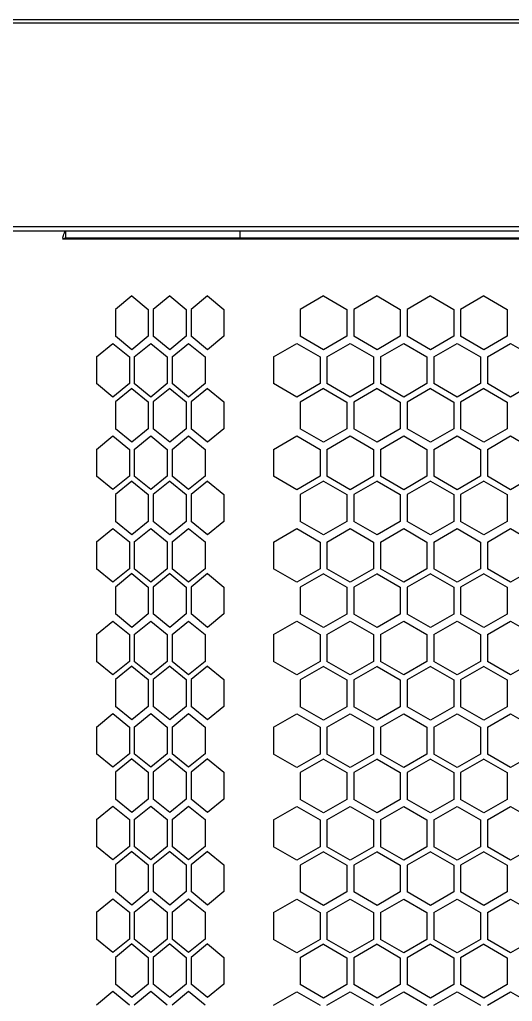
# Model space of a CAD drawing. Header units: millimetres. Extents: x 55614 to 110757, y -66981 to -47484.
# Drawn here: x 79101.4 to 79186.2, y -54680 to -54511.2 of the extents above; entities that cross this region are included whole.
import ezdxf

# ---------------------------------------------------------------- set-up
doc = ezdxf.new("R2010")
doc.units = ezdxf.units.MM
for name, color, linetype in [('4209-0510_0', 7, 'Continuous'), ('4215-0412-2-1_0', 7, 'Continuous'), ('YT-50-01_AF0_1_B_0', 7, 'Continuous')]:
    doc.layers.add(name, color=color, linetype=linetype)
doc.layers.add('THICK', color=7, linetype='Continuous', lineweight=0)

# ---------------------------------------------------------------- blocks, each defined once
blk = doc.blocks.new('RU67I6756')
at = {"layer": '4209-0510_0', "color": 0, "linetype": 'Continuous'}
blk.add_line((25327.13, 16590.1), (25933.13, 16590.1), dxfattribs=at)
at = {"layer": '4215-0412-2-1_0', "color": 0, "linetype": 'Continuous'}
for p, q in [((25287.03, 16625.15), (25973.09, 16625.15)), ((25319.93, 16589.35), (25940.19, 16589.35)), ((25810.19, 16588.15), (25810.19, 16589.35)), ((25840.19, 16588.15), (25840.19, 16589.35)), ((25809.61, 16587.95), (25809.62, 16587.99)), ((25809.61, 16587.95), (25974.13, 16587.95)), ((25810.19, 16588.15), (25940.19, 16588.15)), ((25821.53, 16578.15), (25818.7, 16575.84)), ((25821.53, 16578.15), (25824.36, 16575.84)), ((25828.04, 16578.15), (25825.21, 16575.84)), ((25828.04, 16578.15), (25830.86, 16575.84)), ((25834.54, 16578.15), (25831.71, 16575.84)), ((25834.54, 16578.15), (25837.37, 16575.84)), ((25854.52, 16578.15), (25850.51, 16575.84)), ((25854.52, 16578.15), (25858.52, 16575.84)), ((25863.72, 16578.15), (25859.71, 16575.84)), ((25863.72, 16578.15), (25867.72, 16575.84)), ((25872.92, 16578.15), (25868.91, 16575.84)), ((25872.92, 16578.15), (25876.92, 16575.84)), ((25882.12, 16578.15), (25878.11, 16575.84)), ((25882.12, 16578.15), (25886.12, 16575.84)), ((25818.7, 16575.84), (25818.7, 16571.22)), ((25824.36, 16575.84), (25824.36, 16571.22)), ((25825.21, 16575.84), (25825.21, 16571.22)), ((25830.86, 16575.84), (25830.86, 16571.22)), ((25831.71, 16575.84), (25831.71, 16571.22)), ((25837.37, 16575.84), (25837.37, 16571.22)), ((25850.51, 16575.84), (25850.51, 16571.22)), ((25858.52, 16575.84), (25858.52, 16571.22)), ((25859.71, 16575.84), (25859.71, 16571.22)), ((25867.72, 16575.84), (25867.72, 16571.22)), ((25868.91, 16575.84), (25868.91, 16571.22)), ((25876.92, 16575.84), (25876.92, 16571.22)), ((25878.11, 16575.84), (25878.11, 16571.22)), ((25886.12, 16575.84), (25886.12, 16571.22)), ((25821.53, 16568.91), (25818.7, 16571.22)), ((25824.36, 16571.22), (25821.53, 16568.91)), ((25828.04, 16568.91), (25825.21, 16571.22)), ((25830.86, 16571.22), (25828.04, 16568.91)), ((25834.54, 16568.91), (25831.71, 16571.22)), ((25837.37, 16571.22), (25834.54, 16568.91)), ((25854.52, 16568.91), (25850.51, 16571.22)), ((25858.52, 16571.22), (25854.52, 16568.91)), ((25863.72, 16568.91), (25859.71, 16571.22)), ((25867.72, 16571.22), (25863.72, 16568.91)), ((25872.92, 16568.91), (25868.91, 16571.22)), ((25876.92, 16571.22), (25872.92, 16568.91)), ((25882.12, 16568.91), (25878.11, 16571.22)), ((25886.12, 16571.22), (25882.12, 16568.91)), ((25815.45, 16567.69), (25818.28, 16570)), ((25818.28, 16570), (25821.11, 16567.69)), ((25821.95, 16567.69), (25824.78, 16570)), ((25824.78, 16570), (25827.61, 16567.69)), ((25828.46, 16567.69), (25831.29, 16570)), ((25831.29, 16570), (25834.12, 16567.69)), ((25845.91, 16567.69), (25849.92, 16570)), ((25849.92, 16570), (25853.92, 16567.69)), ((25855.11, 16567.69), (25859.12, 16570)), ((25859.12, 16570), (25863.12, 16567.69)), ((25864.31, 16567.69), (25868.32, 16570)), ((25868.32, 16570), (25872.32, 16567.69)), ((25873.51, 16567.69), (25877.52, 16570)), ((25877.52, 16570), (25881.52, 16567.69)), ((25882.71, 16567.69), (25886.72, 16570)), ((25886.72, 16570), (25890.72, 16567.69)), ((25815.45, 16567.69), (25815.45, 16563.07)), ((25821.11, 16567.69), (25821.11, 16563.07)), ((25821.95, 16567.69), (25821.95, 16563.07)), ((25827.61, 16567.69), (25827.61, 16563.07)), ((25828.46, 16567.69), (25828.46, 16563.07)), ((25834.12, 16567.69), (25834.12, 16563.07)), ((25845.91, 16567.69), (25845.91, 16563.07)), ((25853.92, 16567.69), (25853.92, 16563.07)), ((25855.11, 16567.69), (25855.11, 16563.07)), ((25863.12, 16567.69), (25863.12, 16563.07)), ((25864.31, 16567.69), (25864.31, 16563.07)), ((25872.32, 16567.69), (25872.32, 16563.07)), ((25873.51, 16567.69), (25873.51, 16563.07)), ((25881.52, 16567.69), (25881.52, 16563.07)), ((25882.71, 16567.69), (25882.71, 16563.07)), ((25818.28, 16560.76), (25815.45, 16563.07)), ((25821.11, 16563.07), (25818.28, 16560.76)), ((25821.53, 16562.23), (25818.7, 16559.92)), ((25821.53, 16562.23), (25824.36, 16559.92)), ((25824.78, 16560.76), (25821.95, 16563.07)), ((25827.61, 16563.07), (25824.78, 16560.76)), ((25828.04, 16562.23), (25825.21, 16559.92)), ((25828.04, 16562.23), (25830.86, 16559.92)), ((25831.29, 16560.76), (25828.46, 16563.07)), ((25834.12, 16563.07), (25831.29, 16560.76)), ((25834.54, 16562.23), (25831.71, 16559.92)), ((25834.54, 16562.23), (25837.37, 16559.92)), ((25849.92, 16560.76), (25845.91, 16563.07)), ((25853.92, 16563.07), (25849.92, 16560.76)), ((25854.52, 16562.22), (25850.51, 16559.91)), ((25854.52, 16562.22), (25858.52, 16559.91)), ((25859.12, 16560.76), (25855.11, 16563.07)), ((25863.12, 16563.07), (25859.12, 16560.76)), ((25863.72, 16562.22), (25859.71, 16559.91)), ((25863.72, 16562.22), (25867.72, 16559.91)), ((25868.32, 16560.76), (25864.31, 16563.07)), ((25872.32, 16563.07), (25868.32, 16560.76)), ((25872.92, 16562.22), (25868.91, 16559.91)), ((25872.92, 16562.22), (25876.92, 16559.91)), ((25877.52, 16560.76), (25873.51, 16563.07)), ((25881.52, 16563.07), (25877.52, 16560.76)), ((25882.12, 16562.22), (25878.11, 16559.91)), ((25882.12, 16562.22), (25886.12, 16559.91)), ((25886.72, 16560.76), (25882.71, 16563.07)), ((25890.72, 16563.07), (25886.72, 16560.76)), ((25818.7, 16559.92), (25818.7, 16555.3)), ((25824.36, 16559.92), (25824.36, 16555.3)), ((25825.21, 16559.92), (25825.21, 16555.3)), ((25830.86, 16559.92), (25830.86, 16555.3)), ((25831.71, 16559.92), (25831.71, 16555.3)), ((25837.37, 16559.92), (25837.37, 16555.3)), ((25850.51, 16559.91), (25850.51, 16555.29)), ((25858.52, 16559.91), (25858.52, 16555.29)), ((25859.71, 16559.91), (25859.71, 16555.29)), ((25867.72, 16559.91), (25867.72, 16555.29)), ((25868.91, 16559.91), (25868.91, 16555.29)), ((25876.92, 16559.91), (25876.92, 16555.29)), ((25878.11, 16559.91), (25878.11, 16555.29)), ((25886.12, 16559.91), (25886.12, 16555.29)), ((25821.53, 16552.99), (25818.7, 16555.3)), ((25824.36, 16555.3), (25821.53, 16552.99)), ((25828.04, 16552.99), (25825.21, 16555.3)), ((25830.86, 16555.3), (25828.04, 16552.99)), ((25834.54, 16552.99), (25831.71, 16555.3)), ((25837.37, 16555.3), (25834.54, 16552.99)), ((25854.52, 16552.98), (25850.51, 16555.29)), ((25858.52, 16555.29), (25854.52, 16552.98)), ((25863.72, 16552.98), (25859.71, 16555.29)), ((25867.72, 16555.29), (25863.72, 16552.98)), ((25872.92, 16552.98), (25868.91, 16555.29)), ((25876.92, 16555.29), (25872.92, 16552.98)), ((25882.12, 16552.98), (25878.11, 16555.29)), ((25886.12, 16555.29), (25882.12, 16552.98)), ((25815.45, 16551.77), (25818.28, 16554.08)), ((25818.28, 16554.08), (25821.11, 16551.77)), ((25821.95, 16551.77), (25824.78, 16554.08)), ((25824.78, 16554.08), (25827.61, 16551.77)), ((25828.46, 16551.77), (25831.29, 16554.08)), ((25831.29, 16554.08), (25834.12, 16551.77)), ((25845.91, 16551.76), (25849.92, 16554.07)), ((25849.92, 16554.07), (25853.92, 16551.76)), ((25855.11, 16551.76), (25859.12, 16554.07)), ((25859.12, 16554.07), (25863.12, 16551.76)), ((25864.31, 16551.76), (25868.32, 16554.07)), ((25868.32, 16554.07), (25872.32, 16551.76)), ((25873.51, 16551.76), (25877.52, 16554.07)), ((25877.52, 16554.07), (25881.52, 16551.76)), ((25882.71, 16551.76), (25886.72, 16554.07)), ((25886.72, 16554.07), (25890.72, 16551.76)), ((25815.45, 16551.77), (25815.45, 16547.15)), ((25821.11, 16551.77), (25821.11, 16547.15)), ((25821.95, 16551.77), (25821.95, 16547.15)), ((25827.61, 16551.77), (25827.61, 16547.15)), ((25828.46, 16551.77), (25828.46, 16547.15)), ((25834.12, 16551.77), (25834.12, 16547.15)), ((25845.91, 16551.76), (25845.91, 16547.14)), ((25853.92, 16551.76), (25853.92, 16547.14)), ((25855.11, 16551.76), (25855.11, 16547.14)), ((25863.12, 16551.76), (25863.12, 16547.14)), ((25864.31, 16551.76), (25864.31, 16547.14)), ((25872.32, 16551.76), (25872.32, 16547.14)), ((25873.51, 16551.76), (25873.51, 16547.14)), ((25881.52, 16551.76), (25881.52, 16547.14)), ((25882.71, 16551.76), (25882.71, 16547.14)), ((25818.28, 16544.84), (25815.45, 16547.15)), ((25821.11, 16547.15), (25818.28, 16544.84)), ((25824.78, 16544.84), (25821.95, 16547.15)), ((25827.61, 16547.15), (25824.78, 16544.84)), ((25831.29, 16544.84), (25828.46, 16547.15)), ((25834.12, 16547.15), (25831.29, 16544.84)), ((25849.92, 16544.83), (25845.91, 16547.14)), ((25853.92, 16547.14), (25849.92, 16544.83)), ((25859.12, 16544.83), (25855.11, 16547.14)), ((25863.12, 16547.14), (25859.12, 16544.83)), ((25868.32, 16544.83), (25864.31, 16547.14)), ((25872.32, 16547.14), (25868.32, 16544.83)), ((25877.52, 16544.83), (25873.51, 16547.14)), ((25881.52, 16547.14), (25877.52, 16544.83)), ((25886.72, 16544.83), (25882.71, 16547.14)), ((25890.72, 16547.14), (25886.72, 16544.83)), ((25821.53, 16546.31), (25818.7, 16544)), ((25821.53, 16546.31), (25824.36, 16544)), ((25828.04, 16546.31), (25825.21, 16544)), ((25828.04, 16546.31), (25830.86, 16544)), ((25834.54, 16546.31), (25831.71, 16544)), ((25834.54, 16546.31), (25837.37, 16544)), ((25854.52, 16546.29), (25850.51, 16543.98)), ((25854.52, 16546.29), (25858.52, 16543.98)), ((25863.72, 16546.29), (25859.71, 16543.98)), ((25863.72, 16546.29), (25867.72, 16543.98)), ((25872.92, 16546.29), (25868.91, 16543.98)), ((25872.92, 16546.29), (25876.92, 16543.98)), ((25882.12, 16546.29), (25878.11, 16543.98)), ((25882.12, 16546.29), (25886.12, 16543.98)), ((25818.7, 16544), (25818.7, 16539.38)), ((25824.36, 16544), (25824.36, 16539.38)), ((25825.21, 16544), (25825.21, 16539.38)), ((25830.86, 16544), (25830.86, 16539.38)), ((25831.71, 16544), (25831.71, 16539.38)), ((25837.37, 16544), (25837.37, 16539.38)), ((25850.51, 16543.98), (25850.51, 16539.36)), ((25858.52, 16543.98), (25858.52, 16539.36)), ((25859.71, 16543.98), (25859.71, 16539.36)), ((25867.72, 16543.98), (25867.72, 16539.36)), ((25868.91, 16543.98), (25868.91, 16539.36)), ((25876.92, 16543.98), (25876.92, 16539.36)), ((25878.11, 16543.98), (25878.11, 16539.36)), ((25886.12, 16543.98), (25886.12, 16539.36)), ((25821.53, 16537.07), (25818.7, 16539.38)), ((25824.36, 16539.38), (25821.53, 16537.07)), ((25828.04, 16537.07), (25825.21, 16539.38)), ((25830.86, 16539.38), (25828.04, 16537.07)), ((25834.54, 16537.07), (25831.71, 16539.38)), ((25837.37, 16539.38), (25834.54, 16537.07)), ((25854.52, 16537.05), (25850.51, 16539.36)), ((25858.52, 16539.36), (25854.52, 16537.05)), ((25863.72, 16537.05), (25859.71, 16539.36)), ((25867.72, 16539.36), (25863.72, 16537.05)), ((25872.92, 16537.05), (25868.91, 16539.36)), ((25876.92, 16539.36), (25872.92, 16537.05)), ((25882.12, 16537.05), (25878.11, 16539.36)), ((25886.12, 16539.36), (25882.12, 16537.05)), ((25815.45, 16535.85), (25818.28, 16538.16)), ((25818.28, 16538.16), (25821.11, 16535.85)), ((25821.95, 16535.85), (25824.78, 16538.16)), ((25824.78, 16538.16), (25827.61, 16535.85)), ((25828.46, 16535.85), (25831.29, 16538.16)), ((25831.29, 16538.16), (25834.12, 16535.85)), ((25845.91, 16535.83), (25849.92, 16538.14)), ((25849.92, 16538.14), (25853.92, 16535.83)), ((25855.11, 16535.83), (25859.12, 16538.14)), ((25859.12, 16538.14), (25863.12, 16535.83)), ((25864.31, 16535.83), (25868.32, 16538.14)), ((25868.32, 16538.14), (25872.32, 16535.83)), ((25873.51, 16535.83), (25877.52, 16538.14)), ((25877.52, 16538.14), (25881.52, 16535.83)), ((25882.71, 16535.83), (25886.72, 16538.14)), ((25886.72, 16538.14), (25890.72, 16535.83)), ((25815.45, 16535.85), (25815.45, 16531.23)), ((25821.11, 16535.85), (25821.11, 16531.23)), ((25821.95, 16535.85), (25821.95, 16531.23)), ((25827.61, 16535.85), (25827.61, 16531.23)), ((25828.46, 16535.85), (25828.46, 16531.23)), ((25834.12, 16535.85), (25834.12, 16531.23)), ((25845.91, 16535.83), (25845.91, 16531.21)), ((25853.92, 16535.83), (25853.92, 16531.21)), ((25855.11, 16535.83), (25855.11, 16531.21)), ((25863.12, 16535.83), (25863.12, 16531.21)), ((25864.31, 16535.83), (25864.31, 16531.21)), ((25872.32, 16535.83), (25872.32, 16531.21)), ((25873.51, 16535.83), (25873.51, 16531.21)), ((25881.52, 16535.83), (25881.52, 16531.21)), ((25882.71, 16535.83), (25882.71, 16531.21)), ((25818.28, 16528.92), (25815.45, 16531.23)), ((25821.11, 16531.23), (25818.28, 16528.92)), ((25821.53, 16530.39), (25818.7, 16528.08)), ((25821.53, 16530.39), (25824.36, 16528.08)), ((25824.78, 16528.92), (25821.95, 16531.23)), ((25827.61, 16531.23), (25824.78, 16528.92)), ((25828.04, 16530.39), (25825.21, 16528.08)), ((25828.04, 16530.39), (25830.86, 16528.08)), ((25831.29, 16528.92), (25828.46, 16531.23)), ((25834.12, 16531.23), (25831.29, 16528.92)), ((25834.54, 16530.39), (25831.71, 16528.08)), ((25834.54, 16530.39), (25837.37, 16528.08)), ((25849.92, 16528.9), (25845.91, 16531.21)), ((25853.92, 16531.21), (25849.92, 16528.9)), ((25854.52, 16530.36), (25850.51, 16528.05)), ((25854.52, 16530.36), (25858.52, 16528.05)), ((25859.12, 16528.9), (25855.11, 16531.21)), ((25863.12, 16531.21), (25859.12, 16528.9)), ((25863.72, 16530.36), (25859.71, 16528.05)), ((25863.72, 16530.36), (25867.72, 16528.05)), ((25868.32, 16528.9), (25864.31, 16531.21)), ((25872.32, 16531.21), (25868.32, 16528.9)), ((25872.92, 16530.36), (25868.91, 16528.05)), ((25872.92, 16530.36), (25876.92, 16528.05)), ((25877.52, 16528.9), (25873.51, 16531.21)), ((25881.52, 16531.21), (25877.52, 16528.9)), ((25882.12, 16530.36), (25878.11, 16528.05)), ((25882.12, 16530.36), (25886.12, 16528.05)), ((25886.72, 16528.9), (25882.71, 16531.21)), ((25890.72, 16531.21), (25886.72, 16528.9)), ((25818.7, 16528.08), (25818.7, 16523.46)), ((25824.36, 16528.08), (25824.36, 16523.46)), ((25825.21, 16528.08), (25825.21, 16523.46)), ((25830.86, 16528.08), (25830.86, 16523.46)), ((25831.71, 16528.08), (25831.71, 16523.46)), ((25837.37, 16528.08), (25837.37, 16523.46)), ((25850.51, 16528.05), (25850.51, 16523.43)), ((25858.52, 16528.05), (25858.52, 16523.43)), ((25859.71, 16528.05), (25859.71, 16523.43)), ((25867.72, 16528.05), (25867.72, 16523.43)), ((25868.91, 16528.05), (25868.91, 16523.43)), ((25876.92, 16528.05), (25876.92, 16523.43)), ((25878.11, 16528.05), (25878.11, 16523.43)), ((25886.12, 16528.05), (25886.12, 16523.43)), ((25821.53, 16521.15), (25818.7, 16523.46)), ((25824.36, 16523.46), (25821.53, 16521.15)), ((25828.04, 16521.15), (25825.21, 16523.46)), ((25830.86, 16523.46), (25828.04, 16521.15)), ((25834.54, 16521.15), (25831.71, 16523.46)), ((25837.37, 16523.46), (25834.54, 16521.15)), ((25854.52, 16521.12), (25850.51, 16523.43)), ((25858.52, 16523.43), (25854.52, 16521.12)), ((25863.72, 16521.12), (25859.71, 16523.43)), ((25867.72, 16523.43), (25863.72, 16521.12)), ((25872.92, 16521.12), (25868.91, 16523.43)), ((25876.92, 16523.43), (25872.92, 16521.12)), ((25882.12, 16521.12), (25878.11, 16523.43)), ((25886.12, 16523.43), (25882.12, 16521.12)), ((25815.45, 16519.93), (25818.28, 16522.24)), ((25818.28, 16522.24), (25821.11, 16519.93)), ((25821.95, 16519.93), (25824.78, 16522.24)), ((25824.78, 16522.24), (25827.61, 16519.93)), ((25828.46, 16519.93), (25831.29, 16522.24)), ((25831.29, 16522.24), (25834.12, 16519.93)), ((25845.91, 16519.9), (25849.92, 16522.21)), ((25849.92, 16522.21), (25853.92, 16519.9)), ((25855.11, 16519.9), (25859.12, 16522.21)), ((25859.12, 16522.21), (25863.12, 16519.9)), ((25864.31, 16519.9), (25868.32, 16522.21)), ((25868.32, 16522.21), (25872.32, 16519.9)), ((25873.51, 16519.9), (25877.52, 16522.21)), ((25877.52, 16522.21), (25881.52, 16519.9)), ((25882.71, 16519.9), (25886.72, 16522.21)), ((25886.72, 16522.21), (25890.72, 16519.9)), ((25815.45, 16519.93), (25815.45, 16515.31)), ((25821.11, 16519.93), (25821.11, 16515.31)), ((25821.95, 16519.93), (25821.95, 16515.31)), ((25827.61, 16519.93), (25827.61, 16515.31)), ((25828.46, 16519.93), (25828.46, 16515.31)), ((25834.12, 16519.93), (25834.12, 16515.31)), ((25845.91, 16519.9), (25845.91, 16515.28)), ((25853.92, 16519.9), (25853.92, 16515.28)), ((25855.11, 16519.9), (25855.11, 16515.28)), ((25863.12, 16519.9), (25863.12, 16515.28)), ((25864.31, 16519.9), (25864.31, 16515.28)), ((25872.32, 16519.9), (25872.32, 16515.28)), ((25873.51, 16519.9), (25873.51, 16515.28)), ((25881.52, 16519.9), (25881.52, 16515.28)), ((25882.71, 16519.9), (25882.71, 16515.28)), ((25818.28, 16513), (25815.45, 16515.31)), ((25821.11, 16515.31), (25818.28, 16513)), ((25824.78, 16513), (25821.95, 16515.31)), ((25827.61, 16515.31), (25824.78, 16513)), ((25831.29, 16513), (25828.46, 16515.31)), ((25834.12, 16515.31), (25831.29, 16513)), ((25849.92, 16512.97), (25845.91, 16515.28)), ((25853.92, 16515.28), (25849.92, 16512.97)), ((25859.12, 16512.97), (25855.11, 16515.28)), ((25863.12, 16515.28), (25859.12, 16512.97)), ((25868.32, 16512.97), (25864.31, 16515.28)), ((25872.32, 16515.28), (25868.32, 16512.97)), ((25877.52, 16512.97), (25873.51, 16515.28)), ((25881.52, 16515.28), (25877.52, 16512.97)), ((25886.72, 16512.97), (25882.71, 16515.28)), ((25890.72, 16515.28), (25886.72, 16512.97)), ((25821.53, 16514.47), (25818.7, 16512.16)), ((25821.53, 16514.47), (25824.36, 16512.16)), ((25828.04, 16514.47), (25825.21, 16512.16)), ((25828.04, 16514.47), (25830.86, 16512.16)), ((25834.54, 16514.47), (25831.71, 16512.16)), ((25834.54, 16514.47), (25837.37, 16512.16)), ((25854.52, 16514.43), (25850.51, 16512.12)), ((25854.52, 16514.43), (25858.52, 16512.12)), ((25863.72, 16514.43), (25859.71, 16512.12)), ((25863.72, 16514.43), (25867.72, 16512.12)), ((25872.92, 16514.43), (25868.91, 16512.12)), ((25872.92, 16514.43), (25876.92, 16512.12)), ((25882.12, 16514.43), (25878.11, 16512.12)), ((25882.12, 16514.43), (25886.12, 16512.12)), ((25818.7, 16512.16), (25818.7, 16507.54)), ((25824.36, 16512.16), (25824.36, 16507.54)), ((25825.21, 16512.16), (25825.21, 16507.54)), ((25830.86, 16512.16), (25830.86, 16507.54)), ((25831.71, 16512.16), (25831.71, 16507.54)), ((25837.37, 16512.16), (25837.37, 16507.54)), ((25850.51, 16512.12), (25850.51, 16507.5)), ((25858.52, 16512.12), (25858.52, 16507.5)), ((25859.71, 16512.12), (25859.71, 16507.5)), ((25867.72, 16512.12), (25867.72, 16507.5)), ((25868.91, 16512.12), (25868.91, 16507.5)), ((25876.92, 16512.12), (25876.92, 16507.5)), ((25878.11, 16512.12), (25878.11, 16507.5)), ((25886.12, 16512.12), (25886.12, 16507.5)), ((25815.45, 16504.01), (25818.28, 16506.32)), ((25818.28, 16506.32), (25821.11, 16504.01)), ((25821.53, 16505.23), (25818.7, 16507.54)), ((25824.36, 16507.54), (25821.53, 16505.23)), ((25821.95, 16504.01), (25824.78, 16506.32)), ((25824.78, 16506.32), (25827.61, 16504.01)), ((25828.04, 16505.23), (25825.21, 16507.54)), ((25830.86, 16507.54), (25828.04, 16505.23)), ((25828.46, 16504.01), (25831.29, 16506.32)), ((25831.29, 16506.32), (25834.12, 16504.01)), ((25834.54, 16505.23), (25831.71, 16507.54)), ((25837.37, 16507.54), (25834.54, 16505.23)), ((25854.52, 16505.19), (25850.51, 16507.5)), ((25858.52, 16507.5), (25854.52, 16505.19)), ((25863.72, 16505.19), (25859.71, 16507.5)), ((25867.72, 16507.5), (25863.72, 16505.19)), ((25872.92, 16505.19), (25868.91, 16507.5)), ((25876.92, 16507.5), (25872.92, 16505.19)), ((25882.12, 16505.19), (25878.11, 16507.5)), ((25886.12, 16507.5), (25882.12, 16505.19)), ((25845.91, 16503.97), (25849.92, 16506.28)), ((25849.92, 16506.28), (25853.92, 16503.97)), ((25855.11, 16503.97), (25859.12, 16506.28)), ((25859.12, 16506.28), (25863.12, 16503.97)), ((25864.31, 16503.97), (25868.32, 16506.28)), ((25868.32, 16506.28), (25872.32, 16503.97)), ((25873.51, 16503.97), (25877.52, 16506.28)), ((25877.52, 16506.28), (25881.52, 16503.97)), ((25882.71, 16503.97), (25886.72, 16506.28)), ((25886.72, 16506.28), (25890.72, 16503.97)), ((25815.45, 16504.01), (25815.45, 16499.39)), ((25821.11, 16504.01), (25821.11, 16499.39)), ((25821.95, 16504.01), (25821.95, 16499.39)), ((25827.61, 16504.01), (25827.61, 16499.39)), ((25828.46, 16504.01), (25828.46, 16499.39)), ((25834.12, 16504.01), (25834.12, 16499.39)), ((25845.91, 16503.97), (25845.91, 16499.35)), ((25853.92, 16503.97), (25853.92, 16499.35)), ((25855.11, 16503.97), (25855.11, 16499.35)), ((25863.12, 16503.97), (25863.12, 16499.35)), ((25864.31, 16503.97), (25864.31, 16499.35)), ((25872.32, 16503.97), (25872.32, 16499.35)), ((25873.51, 16503.97), (25873.51, 16499.35)), ((25881.52, 16503.97), (25881.52, 16499.35)), ((25882.71, 16503.97), (25882.71, 16499.35)), ((25818.28, 16497.08), (25815.45, 16499.39)), ((25821.11, 16499.39), (25818.28, 16497.08)), ((25821.53, 16498.55), (25818.7, 16496.24)), ((25821.53, 16498.55), (25824.36, 16496.24)), ((25824.78, 16497.08), (25821.95, 16499.39)), ((25827.61, 16499.39), (25824.78, 16497.08)), ((25828.04, 16498.55), (25825.21, 16496.24)), ((25828.04, 16498.55), (25830.86, 16496.24)), ((25831.29, 16497.08), (25828.46, 16499.39)), ((25834.12, 16499.39), (25831.29, 16497.08)), ((25834.54, 16498.55), (25831.71, 16496.24)), ((25834.54, 16498.55), (25837.37, 16496.24)), ((25849.92, 16497.04), (25845.91, 16499.35)), ((25853.92, 16499.35), (25849.92, 16497.04)), ((25854.52, 16498.5), (25850.51, 16496.19)), ((25854.52, 16498.5), (25858.52, 16496.19)), ((25859.12, 16497.04), (25855.11, 16499.35)), ((25863.12, 16499.35), (25859.12, 16497.04)), ((25863.72, 16498.5), (25859.71, 16496.19)), ((25863.72, 16498.5), (25867.72, 16496.19)), ((25868.32, 16497.04), (25864.31, 16499.35)), ((25872.32, 16499.35), (25868.32, 16497.04)), ((25872.92, 16498.5), (25868.91, 16496.19)), ((25872.92, 16498.5), (25876.92, 16496.19)), ((25877.52, 16497.04), (25873.51, 16499.35)), ((25881.52, 16499.35), (25877.52, 16497.04)), ((25882.12, 16498.5), (25878.11, 16496.19)), ((25882.12, 16498.5), (25886.12, 16496.19)), ((25886.72, 16497.04), (25882.71, 16499.35)), ((25890.72, 16499.35), (25886.72, 16497.04)), ((25818.7, 16496.24), (25818.7, 16491.62)), ((25824.36, 16496.24), (25824.36, 16491.62)), ((25825.21, 16496.24), (25825.21, 16491.62)), ((25830.86, 16496.24), (25830.86, 16491.62)), ((25831.71, 16496.24), (25831.71, 16491.62)), ((25837.37, 16496.24), (25837.37, 16491.62)), ((25850.51, 16496.19), (25850.51, 16491.57)), ((25858.52, 16496.19), (25858.52, 16491.57)), ((25859.71, 16496.19), (25859.71, 16491.57)), ((25867.72, 16496.19), (25867.72, 16491.57)), ((25868.91, 16496.19), (25868.91, 16491.57)), ((25876.92, 16496.19), (25876.92, 16491.57)), ((25878.11, 16496.19), (25878.11, 16491.57)), ((25886.12, 16496.19), (25886.12, 16491.57)), ((25821.53, 16489.31), (25818.7, 16491.62)), ((25824.36, 16491.62), (25821.53, 16489.31)), ((25828.04, 16489.31), (25825.21, 16491.62)), ((25830.86, 16491.62), (25828.04, 16489.31)), ((25834.54, 16489.31), (25831.71, 16491.62)), ((25837.37, 16491.62), (25834.54, 16489.31)), ((25854.52, 16489.26), (25850.51, 16491.57)), ((25858.52, 16491.57), (25854.52, 16489.26)), ((25863.72, 16489.26), (25859.71, 16491.57)), ((25867.72, 16491.57), (25863.72, 16489.26)), ((25872.92, 16489.26), (25868.91, 16491.57)), ((25876.92, 16491.57), (25872.92, 16489.26)), ((25882.12, 16489.26), (25878.11, 16491.57)), ((25886.12, 16491.57), (25882.12, 16489.26)), ((25815.45, 16488.09), (25818.28, 16490.4)), ((25818.28, 16490.4), (25821.11, 16488.09)), ((25821.95, 16488.09), (25824.78, 16490.4)), ((25824.78, 16490.4), (25827.61, 16488.09)), ((25828.46, 16488.09), (25831.29, 16490.4)), ((25831.29, 16490.4), (25834.12, 16488.09)), ((25845.91, 16488.04), (25849.92, 16490.35)), ((25849.92, 16490.35), (25853.92, 16488.04)), ((25855.11, 16488.04), (25859.12, 16490.35)), ((25859.12, 16490.35), (25863.12, 16488.04)), ((25864.31, 16488.04), (25868.32, 16490.35)), ((25868.32, 16490.35), (25872.32, 16488.04)), ((25873.51, 16488.04), (25877.52, 16490.35)), ((25877.52, 16490.35), (25881.52, 16488.04)), ((25882.71, 16488.04), (25886.72, 16490.35)), ((25886.72, 16490.35), (25890.72, 16488.04)), ((25815.45, 16488.09), (25815.45, 16483.47)), ((25821.11, 16488.09), (25821.11, 16483.47)), ((25821.95, 16488.09), (25821.95, 16483.47)), ((25827.61, 16488.09), (25827.61, 16483.47)), ((25828.46, 16488.09), (25828.46, 16483.47)), ((25834.12, 16488.09), (25834.12, 16483.47)), ((25845.91, 16488.04), (25845.91, 16483.42)), ((25853.92, 16488.04), (25853.92, 16483.42)), ((25855.11, 16488.04), (25855.11, 16483.42)), ((25863.12, 16488.04), (25863.12, 16483.42)), ((25864.31, 16488.04), (25864.31, 16483.42)), ((25872.32, 16488.04), (25872.32, 16483.42)), ((25873.51, 16488.04), (25873.51, 16483.42)), ((25881.52, 16488.04), (25881.52, 16483.42)), ((25882.71, 16488.04), (25882.71, 16483.42)), ((25818.28, 16481.16), (25815.45, 16483.47)), ((25821.11, 16483.47), (25818.28, 16481.16)), ((25824.78, 16481.16), (25821.95, 16483.47)), ((25827.61, 16483.47), (25824.78, 16481.16)), ((25831.29, 16481.16), (25828.46, 16483.47)), ((25834.12, 16483.47), (25831.29, 16481.16)), ((25849.92, 16481.11), (25845.91, 16483.42)), ((25853.92, 16483.42), (25849.92, 16481.11)), ((25859.12, 16481.11), (25855.11, 16483.42)), ((25863.12, 16483.42), (25859.12, 16481.11)), ((25868.32, 16481.11), (25864.31, 16483.42)), ((25872.32, 16483.42), (25868.32, 16481.11)), ((25877.52, 16481.11), (25873.51, 16483.42)), ((25881.52, 16483.42), (25877.52, 16481.11)), ((25886.72, 16481.11), (25882.71, 16483.42)), ((25890.72, 16483.42), (25886.72, 16481.11)), ((25821.53, 16482.63), (25818.7, 16480.32)), ((25821.53, 16482.63), (25824.36, 16480.32)), ((25828.04, 16482.63), (25825.21, 16480.32)), ((25828.04, 16482.63), (25830.86, 16480.32)), ((25834.54, 16482.63), (25831.71, 16480.32)), ((25834.54, 16482.63), (25837.37, 16480.32)), ((25854.52, 16482.57), (25850.51, 16480.26)), ((25854.52, 16482.57), (25858.52, 16480.26)), ((25863.72, 16482.57), (25859.71, 16480.26)), ((25863.72, 16482.57), (25867.72, 16480.26)), ((25872.92, 16482.57), (25868.91, 16480.26)), ((25872.92, 16482.57), (25876.92, 16480.26)), ((25882.12, 16482.57), (25878.11, 16480.26)), ((25882.12, 16482.57), (25886.12, 16480.26)), ((25818.7, 16480.32), (25818.7, 16475.7)), ((25824.36, 16480.32), (25824.36, 16475.7)), ((25825.21, 16480.32), (25825.21, 16475.7)), ((25830.86, 16480.32), (25830.86, 16475.7)), ((25831.71, 16480.32), (25831.71, 16475.7)), ((25837.37, 16480.32), (25837.37, 16475.7)), ((25850.51, 16480.26), (25850.51, 16475.64)), ((25858.52, 16480.26), (25858.52, 16475.64)), ((25859.71, 16480.26), (25859.71, 16475.64)), ((25867.72, 16480.26), (25867.72, 16475.64)), ((25868.91, 16480.26), (25868.91, 16475.64)), ((25876.92, 16480.26), (25876.92, 16475.64)), ((25878.11, 16480.26), (25878.11, 16475.64)), ((25886.12, 16480.26), (25886.12, 16475.64)), ((25815.45, 16472.17), (25818.28, 16474.48)), ((25818.28, 16474.48), (25821.11, 16472.17)), ((25821.53, 16473.39), (25818.7, 16475.7)), ((25824.36, 16475.7), (25821.53, 16473.39)), ((25821.95, 16472.17), (25824.78, 16474.48)), ((25824.78, 16474.48), (25827.61, 16472.17)), ((25828.04, 16473.39), (25825.21, 16475.7)), ((25830.86, 16475.7), (25828.04, 16473.39)), ((25828.46, 16472.17), (25831.29, 16474.48)), ((25831.29, 16474.48), (25834.12, 16472.17)), ((25834.54, 16473.39), (25831.71, 16475.7)), ((25837.37, 16475.7), (25834.54, 16473.39)), ((25845.91, 16472.11), (25849.92, 16474.42)), ((25849.92, 16474.42), (25853.92, 16472.11)), ((25854.52, 16473.33), (25850.51, 16475.64)), ((25858.52, 16475.64), (25854.52, 16473.33)), ((25855.11, 16472.11), (25859.12, 16474.42)), ((25859.12, 16474.42), (25863.12, 16472.11)), ((25863.72, 16473.33), (25859.71, 16475.64)), ((25867.72, 16475.64), (25863.72, 16473.33)), ((25864.31, 16472.11), (25868.32, 16474.42)), ((25868.32, 16474.42), (25872.32, 16472.11)), ((25872.92, 16473.33), (25868.91, 16475.64)), ((25876.92, 16475.64), (25872.92, 16473.33)), ((25873.51, 16472.11), (25877.52, 16474.42)), ((25877.52, 16474.42), (25881.52, 16472.11)), ((25882.12, 16473.33), (25878.11, 16475.64)), ((25886.12, 16475.64), (25882.12, 16473.33)), ((25882.71, 16472.11), (25886.72, 16474.42)), ((25886.72, 16474.42), (25890.72, 16472.11)), ((25815.45, 16472.17), (25815.45, 16467.55)), ((25821.11, 16472.17), (25821.11, 16467.55)), ((25821.95, 16472.17), (25821.95, 16467.55)), ((25827.61, 16472.17), (25827.61, 16467.55)), ((25828.46, 16472.17), (25828.46, 16467.55)), ((25834.12, 16472.17), (25834.12, 16467.55)), ((25845.91, 16472.11), (25845.91, 16467.49)), ((25853.92, 16472.11), (25853.92, 16467.49)), ((25855.11, 16472.11), (25855.11, 16467.49)), ((25863.12, 16472.11), (25863.12, 16467.49)), ((25864.31, 16472.11), (25864.31, 16467.49)), ((25872.32, 16472.11), (25872.32, 16467.49)), ((25873.51, 16472.11), (25873.51, 16467.49)), ((25881.52, 16472.11), (25881.52, 16467.49)), ((25882.71, 16472.11), (25882.71, 16467.49)), ((25818.28, 16465.24), (25815.45, 16467.55)), ((25821.11, 16467.55), (25818.28, 16465.24)), ((25824.78, 16465.24), (25821.95, 16467.55)), ((25827.61, 16467.55), (25824.78, 16465.24)), ((25831.29, 16465.24), (25828.46, 16467.55)), ((25834.12, 16467.55), (25831.29, 16465.24)), ((25849.92, 16465.18), (25845.91, 16467.49)), ((25853.92, 16467.49), (25849.92, 16465.18)), ((25859.12, 16465.18), (25855.11, 16467.49)), ((25863.12, 16467.49), (25859.12, 16465.18)), ((25868.32, 16465.18), (25864.31, 16467.49)), ((25872.32, 16467.49), (25868.32, 16465.18)), ((25877.52, 16465.18), (25873.51, 16467.49)), ((25881.52, 16467.49), (25877.52, 16465.18)), ((25886.72, 16465.18), (25882.71, 16467.49)), ((25890.72, 16467.49), (25886.72, 16465.18)), ((25821.53, 16466.71), (25818.7, 16464.4)), ((25821.53, 16466.71), (25824.36, 16464.4)), ((25828.04, 16466.71), (25825.21, 16464.4)), ((25828.04, 16466.71), (25830.86, 16464.4)), ((25834.54, 16466.71), (25831.71, 16464.4)), ((25834.54, 16466.71), (25837.37, 16464.4)), ((25854.52, 16466.64), (25850.51, 16464.33)), ((25854.52, 16466.64), (25858.52, 16464.33)), ((25863.72, 16466.64), (25859.71, 16464.33)), ((25863.72, 16466.64), (25867.72, 16464.33)), ((25872.92, 16466.64), (25868.91, 16464.33)), ((25872.92, 16466.64), (25876.92, 16464.33)), ((25882.12, 16466.64), (25878.11, 16464.33)), ((25882.12, 16466.64), (25886.12, 16464.33)), ((25818.7, 16464.4), (25818.7, 16459.78)), ((25824.36, 16464.4), (25824.36, 16459.78)), ((25825.21, 16464.4), (25825.21, 16459.78)), ((25830.86, 16464.4), (25830.86, 16459.78)), ((25831.71, 16464.4), (25831.71, 16459.78)), ((25837.37, 16464.4), (25837.37, 16459.78)), ((25850.51, 16464.33), (25850.51, 16459.71)), ((25858.52, 16464.33), (25858.52, 16459.71)), ((25859.71, 16464.33), (25859.71, 16459.71)), ((25867.72, 16464.33), (25867.72, 16459.71)), ((25868.91, 16464.33), (25868.91, 16459.71)), ((25876.92, 16464.33), (25876.92, 16459.71)), ((25878.11, 16464.33), (25878.11, 16459.71)), ((25886.12, 16464.33), (25886.12, 16459.71)), ((25821.53, 16457.47), (25818.7, 16459.78)), ((25824.36, 16459.78), (25821.53, 16457.47)), ((25828.04, 16457.47), (25825.21, 16459.78)), ((25830.86, 16459.78), (25828.04, 16457.47)), ((25834.54, 16457.47), (25831.71, 16459.78)), ((25837.37, 16459.78), (25834.54, 16457.47)), ((25854.52, 16457.4), (25850.51, 16459.71)), ((25858.52, 16459.71), (25854.52, 16457.4)), ((25863.72, 16457.4), (25859.71, 16459.71)), ((25867.72, 16459.71), (25863.72, 16457.4)), ((25872.92, 16457.4), (25868.91, 16459.71)), ((25876.92, 16459.71), (25872.92, 16457.4)), ((25882.12, 16457.4), (25878.11, 16459.71)), ((25886.12, 16459.71), (25882.12, 16457.4)), ((25815.45, 16456.25), (25818.28, 16458.56)), ((25818.28, 16458.56), (25821.11, 16456.25)), ((25821.95, 16456.25), (25824.78, 16458.56)), ((25824.78, 16458.56), (25827.61, 16456.25)), ((25828.46, 16456.25), (25831.29, 16458.56)), ((25831.29, 16458.56), (25834.12, 16456.25)), ((25845.91, 16456.18), (25849.92, 16458.49)), ((25849.92, 16458.49), (25853.92, 16456.18)), ((25855.11, 16456.18), (25859.12, 16458.49)), ((25859.12, 16458.49), (25863.12, 16456.18)), ((25864.31, 16456.18), (25868.32, 16458.49)), ((25868.32, 16458.49), (25872.32, 16456.18)), ((25873.51, 16456.18), (25877.52, 16458.49)), ((25877.52, 16458.49), (25881.52, 16456.18)), ((25882.71, 16456.18), (25886.72, 16458.49)), ((25886.72, 16458.49), (25890.72, 16456.18))]:
    blk.add_line(p, q, dxfattribs=at)
blk.add_arc((25873.33, 16571.23), 65.88, 165.1091, 165.2588, dxfattribs=at)
for points, knots in [([(25809.66, 16588.16), (25809.74, 16588.44), (25809.84, 16588.79), (25810.04, 16589.35), (25810.19, 16589.35)], [0, 0, 0, 0, 0.675302, 1, 1, 1, 1]), ([(25809.61, 16587.95), (25809.63, 16587.97), (25809.68, 16587.99), (25809.73, 16588.02), (25809.75, 16588.03)], [0, 0, 0, 0, 0.502202, 1, 1, 1, 1])]:
    blk.add_open_spline(points, degree=3, knots=knots, dxfattribs=at)
blk.add_open_spline([(25809.75, 16588.03), (25809.89, 16588.1), (25810.04, 16588.15), (25810.19, 16588.15)], degree=3, dxfattribs=at)
at = {"layer": 'YT-50-01_AF0_1_B_0', "color": 0, "linetype": 'Continuous'}
blk.add_line((25284.23, 16625.67), (25972.23, 16625.67), dxfattribs=at)

msp = doc.modelspace()

# ---------------------------------------------------------------- block references
at = {"layer": 'THICK', "lineweight": -3}
msp.add_blockref('RU67I6756', (53299.141, -71136.859), dxfattribs=at)

doc.saveas('drawing.dxf')
